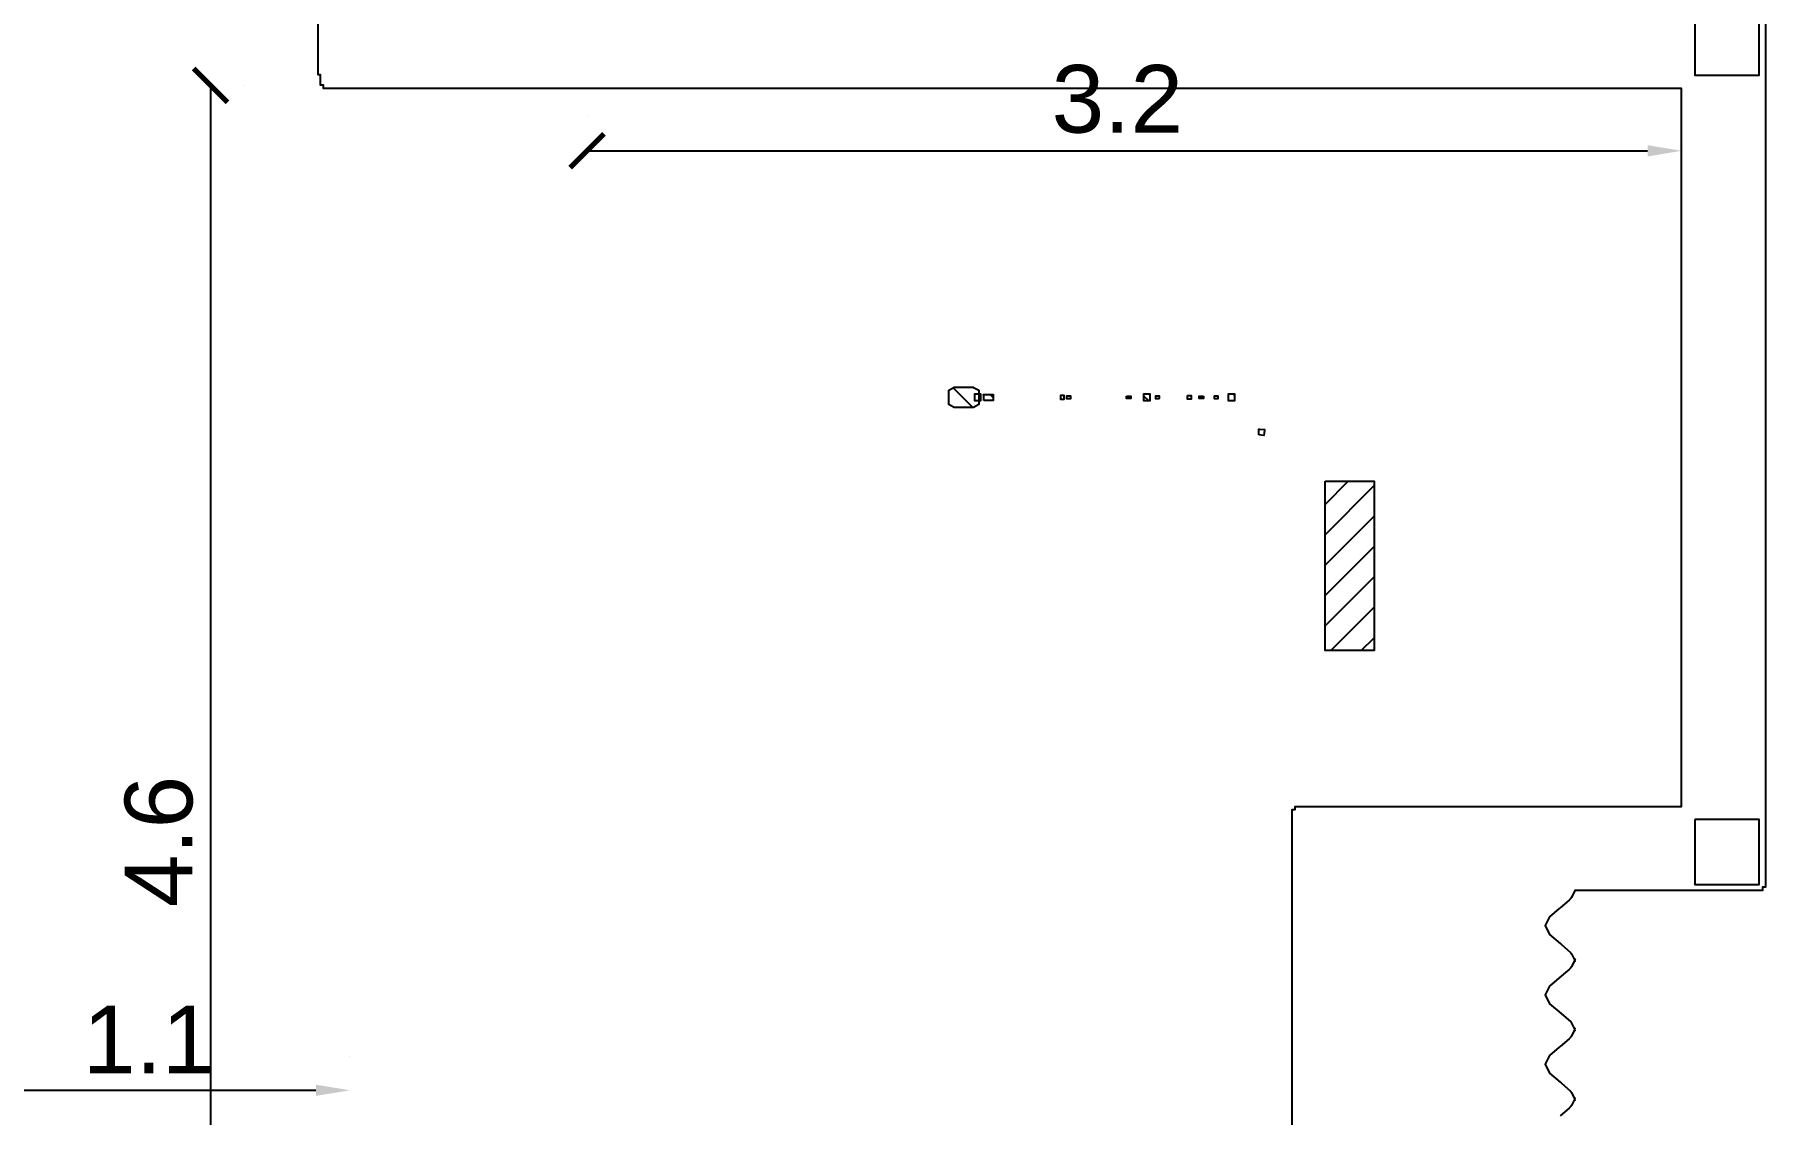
# Model space of a CAD drawing. Header units: metres. Extents: x -155 to -31, y -2 to 38.
# Drawn here: x -110.7 to -105.59, y 9.98 to 13.17 of the extents above; entities that cross this region are included whole.
import ezdxf

# ---------------------------------------------------------------- set-up
doc = ezdxf.new("R2010")
doc.units = ezdxf.units.M
for name, color, linetype, true_color in [('DİMENSİONS', 1, 'Continuous', 0xff0000), ('Layer 03$KAT1_DONATI', 8, 'Continuous', 0x808080), ('Layer 03$KAT1_MOBILYA', 9, 'Continuous', 0xc0c0c0)]:
    doc.layers.add(name, color=color, linetype=linetype, true_color=true_color)
doc.layers.add('Layer 03$KAT1_DUVAR', color=7, linetype='Continuous')
doc.styles.add('Default', font='arial.ttf')
doc.dimstyles.new('Default', dxfattribs={"dimscale": 2, "dimtxt": 0.1, "dimasz": 0.1, "dimexe": 0.05, "dimexo": 0.05, "dimgap": 0.025, "dimtad": 1, "dimtoh": 1, "dimzin": 1, "dimdsep": 46, "dimtxsty": 'Default', "dimcen": 0.05, "dimazin": 1, "dimtfac": 1, "dimtdec": 4, "dimtix": 1, "dimtofl": 0, "dimtmove": 1, "dimatfit": 3, "dimfxl": 0.1, "dimtolj": 1, "dimtzin": 1, "dimarcsym": 0})
pattern_1 = [(135, (-109.91591, 9.92203), (-0.0449013, -0.0449013), [])]

# ---------------------------------------------------------------- blocks, each defined once
blk = doc.blocks.new('_ArchTick')
at = {"color": 0, "linetype": 'ByBlock', "const_width": 0.15}
blk.add_lwpolyline([(-0.5, -0.5), (0.5, 0.5)], dxfattribs=at)
blk = doc.blocks.new('*D30')
at = {"layer": 'Defpoints', "color": 0}
for p in [(-109.0698, 12.8256), (-105.837, 12.8256), (-105.837, 12.8256)]:
    blk.add_point(p, dxfattribs=at)
at = {"layer": 'DİMENSİONS', "color": 0, "lineweight": -2}
for p, q in [((-109.0698, 12.9256), (-109.0698, 12.9256)), ((-105.837, 12.9256), (-105.837, 12.9256)), ((-109.0698, 12.8256), (-105.937, 12.8256))]:
    blk.add_line(p, q, dxfattribs=at)
at = {"layer": 'DİMENSİONS', "color": 0}
blk.add_solid([(-105.937, 12.8089), (-105.937, 12.8423), (-105.837, 12.8256)], dxfattribs=at)
at = {"layer": 'DİMENSİONS', "color": 0, "lineweight": -2, "xscale": 0.1, "yscale": 0.1, "zscale": 0.1, "rotation": 180}
blk.add_blockref('_ArchTick', (-109.0698, 12.8256), dxfattribs=at)
at = {"layer": 'DİMENSİONS', "color": 0, "insert": (-107.5034, 12.9778), "char_height": 0.2, "attachment_point": 5, "style": 'Default'}
blk.add_mtext('\\A1;3.2', dxfattribs=at)
blk = doc.blocks.new('*D53')
at = {"layer": 'Defpoints', "color": 0}
for p in [(-110.1822, 13.019), (-110.1822, 8.4499), (-110.1822, 8.4499)]:
    blk.add_point(p, dxfattribs=at)
at = {"layer": 'DİMENSİONS', "color": 0, "lineweight": -2}
for p, q in [((-110.1822, 13.019), (-110.1822, 8.5499)), ((-110.0822, 13.019), (-110.0822, 13.019)), ((-110.0822, 8.4499), (-110.0822, 8.4499))]:
    blk.add_line(p, q, dxfattribs=at)
at = {"layer": 'DİMENSİONS', "color": 0}
blk.add_solid([(-110.1988, 8.5499), (-110.1655, 8.5499), (-110.1822, 8.4499)], dxfattribs=at)
at = {"layer": 'DİMENSİONS', "color": 0, "lineweight": -2, "xscale": 0.1, "yscale": 0.1, "zscale": 0.1, "rotation": 90}
blk.add_blockref('_ArchTick', (-110.1822, 13.019), dxfattribs=at)
at = {"layer": 'DİMENSİONS', "color": 0, "insert": (-110.3343, 10.7845), "char_height": 0.2, "attachment_point": 5, "rotation": 90, "style": 'Default'}
blk.add_mtext('\\A1;4.6', dxfattribs=at)
blk = doc.blocks.new('*D54')
at = {"layer": 'Defpoints', "color": 0}
for p in [(-110.8588, 10.0493), (-109.7708, 10.0493), (-109.7708, 10.0493)]:
    blk.add_point(p, dxfattribs=at)
at = {"layer": 'DİMENSİONS', "color": 0, "lineweight": -2}
for p, q in [((-110.8588, 10.1493), (-110.8588, 10.1493)), ((-109.7708, 10.1493), (-109.7708, 10.1493)), ((-110.8588, 10.0493), (-109.8708, 10.0493))]:
    blk.add_line(p, q, dxfattribs=at)
at = {"layer": 'DİMENSİONS', "color": 0}
blk.add_solid([(-109.8708, 10.0327), (-109.8708, 10.066), (-109.7708, 10.0493)], dxfattribs=at)
at = {"layer": 'DİMENSİONS', "color": 0, "lineweight": -2, "xscale": 0.1, "yscale": 0.1, "zscale": 0.1, "rotation": 180}
blk.add_blockref('_ArchTick', (-110.8588, 10.0493), dxfattribs=at)
at = {"layer": 'DİMENSİONS', "color": 0, "insert": (-110.3648, 10.1997), "char_height": 0.2, "attachment_point": 5, "style": 'Default'}
blk.add_mtext('\\A1;1.1', dxfattribs=at)

msp = doc.modelspace()

# ---------------------------------------------------------------- hatches: boundary and pattern name
at = {"layer": 'Layer 03$KAT1_DONATI'}
h = msp.add_hatch(dxfattribs=at)
h.set_pattern_fill('ANSI31', scale=0.02, angle=90, style=0, pattern_type=2)
h.set_pattern_definition(pattern_1)
h.paths.add_polyline_path([(-107.9066, 12.0876), (-107.9064, 12.0876), (-107.9064, 12.1062), (-107.9064, 12.1064), (-107.9251, 12.1064), (-107.9253, 12.1064), (-107.9253, 12.0877), (-107.9253, 12.0876)], flags=0)
h = msp.add_hatch(dxfattribs=at)
h.set_pattern_fill('ANSI31', scale=0.02, angle=90, style=0, pattern_type=2)
h.set_pattern_definition(pattern_1)
h.paths.add_polyline_path([(-107.8982, 12.0882), (-107.8981, 12.1002), (-107.8983, 12.1058), (-107.898, 12.1058), (-107.8904, 12.1058), (-107.8702, 12.1058), (-107.8701, 12.0986), (-107.87, 12.0882), (-107.8903, 12.0882)], flags=0)
h = msp.add_hatch(dxfattribs=at)
h.set_pattern_fill('ANSI31', scale=0.02, angle=90, style=0, pattern_type=2)
h.set_pattern_definition(pattern_1)
h.paths.add_polyline_path([(-107.6621, 12.0913), (-107.6603, 12.0913), (-107.6603, 12.1008), (-107.6603, 12.1026), (-107.6693, 12.1026), (-107.671, 12.1026), (-107.671, 12.0932), (-107.671, 12.0913)], flags=0)
h = msp.add_hatch(dxfattribs=at)
h.set_pattern_fill('ANSI31', scale=0.02, angle=90, style=0, pattern_type=2)
h.set_pattern_definition(pattern_1)
h.paths.add_polyline_path([(-107.6531, 12.0954), (-107.6531, 12.0932), (-107.6441, 12.0932), (-107.6412, 12.0932), (-107.6412, 12.0989), (-107.6412, 12.1007), (-107.6498, 12.1007), (-107.6531, 12.1007)], flags=0)
h = msp.add_hatch(dxfattribs=at)
h.set_pattern_fill('ANSI31', scale=0.02, angle=90, style=0, pattern_type=2)
h.set_pattern_definition(pattern_1)
h.paths.add_polyline_path([(-107.4759, 12.1007), (-107.4671, 12.1007), (-107.4638, 12.1007), (-107.4638, 12.0953), (-107.4638, 12.0932), (-107.4727, 12.0932), (-107.4759, 12.0932), (-107.4759, 12.0988)], flags=0)
h = msp.add_hatch(dxfattribs=at)
h.set_pattern_fill('ANSI31', scale=0.02, angle=90, style=0, pattern_type=2)
h.set_pattern_definition(pattern_1)
h.paths.add_polyline_path([(-107.4256, 12.0948), (-107.4256, 12.0876), (-107.4139, 12.0876), (-107.4067, 12.0876), (-107.4067, 12.0992), (-107.4067, 12.1064), (-107.4184, 12.1064), (-107.4256, 12.1064)], flags=0)
h = msp.add_hatch(dxfattribs=at)
h.set_pattern_fill('ANSI31', scale=0.02, angle=90, style=0, pattern_type=2)
h.set_pattern_definition(pattern_1)
h.paths.add_polyline_path([(-107.3904, 12.0996), (-107.3903, 12.0932), (-107.3822, 12.0932), (-107.3784, 12.0942), (-107.3784, 12.1007), (-107.3866, 12.1007), (-107.3903, 12.1007), (-107.3904, 12.1007)], flags=0)
h = msp.add_hatch(dxfattribs=at)
h.set_pattern_fill('ANSI31', scale=0.02, angle=90, style=0, pattern_type=2)
h.set_pattern_definition(pattern_1)
h.paths.add_polyline_path([(-107.2962, 12.1026), (-107.2907, 12.1026), (-107.2856, 12.1026), (-107.2856, 12.0968), (-107.2856, 12.0913), (-107.2911, 12.0913), (-107.2962, 12.0913), (-107.2962, 12.0971)], flags=0)
h = msp.add_hatch(dxfattribs=at)
h.set_pattern_fill('ANSI31', scale=0.02, angle=90, style=0, pattern_type=2)
h.set_pattern_definition(pattern_1)
h.paths.add_polyline_path([(-107.2491, 12.1007), (-107.2491, 12.1002), (-107.2491, 12.0932), (-107.2491, 12.0932), (-107.2496, 12.0932), (-107.2532, 12.0932), (-107.2606, 12.0932), (-107.2615, 12.0932), (-107.2615, 12.0994), (-107.2615, 12.1007), (-107.2532, 12.1007), (-107.2491, 12.1007)], flags=0)
h = msp.add_hatch(dxfattribs=at)
h.set_pattern_fill('ANSI31', scale=0.02, angle=90, style=0, pattern_type=2)
h.set_pattern_definition(pattern_1)
h.paths.add_polyline_path([(-107.2055, 12.0932), (-107.2054, 12.0932), (-107.2054, 12.0982), (-107.2054, 12.1007), (-107.2055, 12.1007), (-107.2087, 12.1007), (-107.2176, 12.1007), (-107.2176, 12.0961), (-107.2176, 12.0932), (-107.2147, 12.0932)], flags=0)
h = msp.add_hatch(dxfattribs=at)
h.set_pattern_fill('ANSI31', scale=0.02, angle=90, style=0, pattern_type=2)
h.set_pattern_definition(pattern_1)
h.paths.add_polyline_path([(-107.1757, 12.0983), (-107.1757, 12.0876), (-107.1673, 12.0876), (-107.1562, 12.0876), (-107.1562, 12.0957), (-107.1562, 12.1064), (-107.1646, 12.1064), (-107.1757, 12.1064)], flags=0)
h = msp.add_hatch(dxfattribs=at)
h.set_pattern_fill('ANSI31', scale=0.02, angle=90, style=0, pattern_type=2)
h.set_pattern_definition(pattern_1)
h.paths.add_polyline_path([(-107.0851, 11.9858), (-107.085, 11.9883), (-107.0851, 12.0032), (-107.082, 12.0028), (-107.0688, 12.0019), (-107.0689, 11.9993), (-107.0703, 11.9846)], flags=0)
at = {"layer": 'Layer 03$KAT1_DUVAR'}
h = msp.add_hatch(dxfattribs=at)
h.set_pattern_fill('ANSI31', scale=0.02, style=0, pattern_type=2)
h.set_pattern_definition([(45, (-109.91591, 9.92203), (-0.0449013, 0.0449013), [])])
h.paths.add_polyline_path([(-106.8898, 11.8494), (-106.745, 11.8494), (-106.745, 11.8488), (-106.7445, 11.8488), (-106.745, 11.3488), (-106.8898, 11.3488)], flags=0)
at = {"layer": 'Layer 03$KAT1_MOBILYA'}
h = msp.add_hatch(dxfattribs=at)
h.set_pattern_fill('ANSI31', scale=0.02, angle=90, style=0, pattern_type=2)
h.set_pattern_definition(pattern_1)
h.paths.add_polyline_path([(-108.0009, 12.1183), (-107.9987, 12.1194), (-107.985, 12.1268), (-107.9787, 12.1268), (-107.9286, 12.1268), (-107.9279, 12.1264), (-107.9125, 12.1183), (-107.9125, 12.1174), (-107.9125, 12.076), (-107.9128, 12.0759), (-107.9286, 12.0669), (-107.9313, 12.0669), (-107.985, 12.0669), (-107.9869, 12.068), (-108.0009, 12.076), (-108.0009, 12.082)], flags=0)

# ---------------------------------------------------------------- linework, layer by layer
at = {"layer": 'Layer 03$KAT1_DONATI'}
for points in [[(-107.9066, 12.0876), (-107.9064, 12.0876), (-107.9064, 12.1062), (-107.9064, 12.1064), (-107.9251, 12.1064), (-107.9253, 12.1064), (-107.9253, 12.0877), (-107.9253, 12.0876)], [(-107.8982, 12.0882), (-107.8981, 12.1002), (-107.8983, 12.1058), (-107.898, 12.1058), (-107.8904, 12.1058), (-107.8702, 12.1058), (-107.8701, 12.0986), (-107.87, 12.0882), (-107.8903, 12.0882)], [(-107.6621, 12.0913), (-107.6603, 12.0913), (-107.6603, 12.1008), (-107.6603, 12.1026), (-107.6693, 12.1026), (-107.671, 12.1026), (-107.671, 12.0932), (-107.671, 12.0913)], [(-107.6531, 12.0954), (-107.6531, 12.0932), (-107.6441, 12.0932), (-107.6412, 12.0932), (-107.6412, 12.0989), (-107.6412, 12.1007), (-107.6498, 12.1007), (-107.6531, 12.1007)], [(-107.4759, 12.1007), (-107.4671, 12.1007), (-107.4638, 12.1007), (-107.4638, 12.0953), (-107.4638, 12.0932), (-107.4727, 12.0932), (-107.4759, 12.0932), (-107.4759, 12.0988)], [(-107.4256, 12.0948), (-107.4256, 12.0876), (-107.4139, 12.0876), (-107.4067, 12.0876), (-107.4067, 12.0992), (-107.4067, 12.1064), (-107.4184, 12.1064), (-107.4256, 12.1064)], [(-107.3904, 12.0996), (-107.3903, 12.0932), (-107.3822, 12.0932), (-107.3784, 12.0942), (-107.3784, 12.1007), (-107.3866, 12.1007), (-107.3903, 12.1007), (-107.3904, 12.1007)], [(-107.2962, 12.1026), (-107.2907, 12.1026), (-107.2856, 12.1026), (-107.2856, 12.0968), (-107.2856, 12.0913), (-107.2911, 12.0913), (-107.2962, 12.0913), (-107.2962, 12.0971)], [(-107.2491, 12.1007), (-107.2491, 12.1002), (-107.2491, 12.0932), (-107.2496, 12.0932), (-107.2532, 12.0932), (-107.2606, 12.0932), (-107.2615, 12.0932), (-107.2615, 12.0994), (-107.2615, 12.1007), (-107.2532, 12.1007)], [(-107.2055, 12.0932), (-107.2054, 12.0932), (-107.2054, 12.0982), (-107.2054, 12.1007), (-107.2055, 12.1007), (-107.2087, 12.1007), (-107.2176, 12.1007), (-107.2176, 12.0961), (-107.2176, 12.0932), (-107.2147, 12.0932)], [(-107.1757, 12.0983), (-107.1757, 12.0876), (-107.1673, 12.0876), (-107.1562, 12.0876), (-107.1562, 12.0957), (-107.1562, 12.1064), (-107.1646, 12.1064), (-107.1757, 12.1064)], [(-107.0851, 11.9858), (-107.085, 11.9883), (-107.0851, 12.0032), (-107.082, 12.0028), (-107.0688, 12.0019), (-107.0689, 11.9993), (-107.0703, 11.9846)]]:
    msp.add_lwpolyline(points, close=True, dxfattribs=at)
at = {"layer": 'Layer 03$KAT1_DUVAR'}
for points in [[(-106.9868, 9.538), (-106.9868, 10.8793), (-106.9776, 10.8793), (-106.9776, 10.8881), (-105.837, 10.8881), (-105.837, 13.01), (-109.848, 13.01), (-109.848, 13.0192), (-109.857, 13.0192), (-109.857, 13.0499), (-109.8645, 13.0499), (-109.8645, 13.2558)], [(-105.589, 13.2494), (-105.589, 10.6494), (-105.5975, 10.6494), (-105.5975, 10.6399), (-106.1519, 10.6399), (-106.1621, 10.6194), (-106.1643, 10.615), (-106.169, 10.6111), (-106.1954, 10.5887), (-106.198, 10.5865), (-106.2268, 10.5623), (-106.2399, 10.536), (-106.2269, 10.5096), (-106.1954, 10.4833), (-106.1924, 10.4807), (-106.1643, 10.4569), (-106.1621, 10.4525), (-106.1542, 10.4366), (-106.151, 10.4366), (-106.1526, 10.4333), (-106.1512, 10.4305), (-106.154, 10.4305), (-106.1621, 10.4145), (-106.1643, 10.4101), (-106.169, 10.4061), (-106.1731, 10.4026), (-106.1982, 10.3815), (-106.2269, 10.3573), (-106.2398, 10.3311), (-106.227, 10.3047), (-106.1927, 10.2758), (-106.1642, 10.2518), (-106.1539, 10.2315), (-106.1512, 10.2315), (-106.1526, 10.2288), (-106.151, 10.2256), (-106.1541, 10.2256), (-106.1621, 10.2096), (-106.1643, 10.2052), (-106.169, 10.2012), (-106.1954, 10.1788), (-106.198, 10.1766), (-106.2268, 10.1525), (-106.2399, 10.1261), (-106.2269, 10.0998), (-106.1954, 10.0734), (-106.1924, 10.0709), (-106.1643, 10.047), (-106.1621, 10.0426), (-106.1542, 10.0265), (-106.151, 10.0265), (-106.1526, 10.0233), (-106.1512, 10.0204), (-106.1541, 10.0204), (-106.1621, 10.0045), (-106.1643, 10.0001), (-106.169, 9.9961), (-106.1955, 9.9736)]]:
    msp.add_lwpolyline(points, dxfattribs=at)
for points in [[(-105.7975, 13.24), (-105.7974, 13.0495), (-105.7709, 13.0494), (-105.607, 13.0494), (-105.607, 13.24)], [(-106.8898, 11.8494), (-106.745, 11.8494), (-106.745, 11.8488), (-106.7445, 11.8488), (-106.745, 11.3488), (-106.8898, 11.3488)], [(-105.7975, 10.8494), (-105.7975, 10.6579), (-105.607, 10.6579), (-105.607, 10.8494)]]:
    msp.add_lwpolyline(points, close=True, dxfattribs=at)
at = {"layer": 'Layer 03$KAT1_MOBILYA'}
msp.add_lwpolyline([(-108.0009, 12.1183), (-107.9987, 12.1194), (-107.985, 12.1268), (-107.9787, 12.1268), (-107.9286, 12.1268), (-107.9279, 12.1264), (-107.9125, 12.1183), (-107.9125, 12.1174), (-107.9125, 12.076), (-107.9128, 12.0759), (-107.9286, 12.0669), (-107.9313, 12.0669), (-107.985, 12.0669), (-107.9869, 12.068), (-108.0009, 12.076), (-108.0009, 12.082)], close=True, dxfattribs=at)

# ---------------------------------------------------------------- dimensions: what is measured, and where the dimension line sits
at = {"layer": 'DİMENSİONS'}
for base, p1, p2, text, picture, middle in [((-105.837, 12.8256, 0.5549), (-109.0698, 12.8256, 0.5549), (-105.837, 12.8256, 0.5549), '3.2', '*D30', (-107.5034, 12.9778, 0.5549)), ((-109.7708, 10.0493, 0.5549), (-110.8588, 10.0493, 0.5549), (-109.7708, 10.0493, 0.5549), '1.1', '*D54', (-110.3648, 10.1997, 0.5549))]:
    dim = msp.add_linear_dim(base=base, p1=p1, p2=p2, text=text, dimstyle='Default', override={"dimscale": 2, "dimasz": 0.05, "dimtih": 0, "dimtoh": 0, "dimdec": 1, "dimlfac": 1, "dimblk1": 'ArchTick', "dimsah": 1}, dxfattribs=at)
    dim.commit()
    dim.dimension.update_dxf_attribs({"geometry": picture, "text_midpoint": middle})
dim = msp.add_linear_dim(base=(-110.1822, 8.4499, 0.5549), p1=(-110.1822, 13.019, 0.5549), p2=(-110.1822, 8.4499, 0.5549), angle=270, text='4.6', dimstyle='Default', override={"dimscale": 2, "dimasz": 0.05, "dimtih": 0, "dimtoh": 0, "dimdec": 1, "dimlfac": 1, "dimblk1": 'ArchTick', "dimsah": 1}, dxfattribs=at)
dim.commit()
dim.dimension.update_dxf_attribs({"geometry": '*D53', "text_midpoint": (-110.3343, 10.7845, 0.5549)})

doc.saveas('drawing.dxf')
